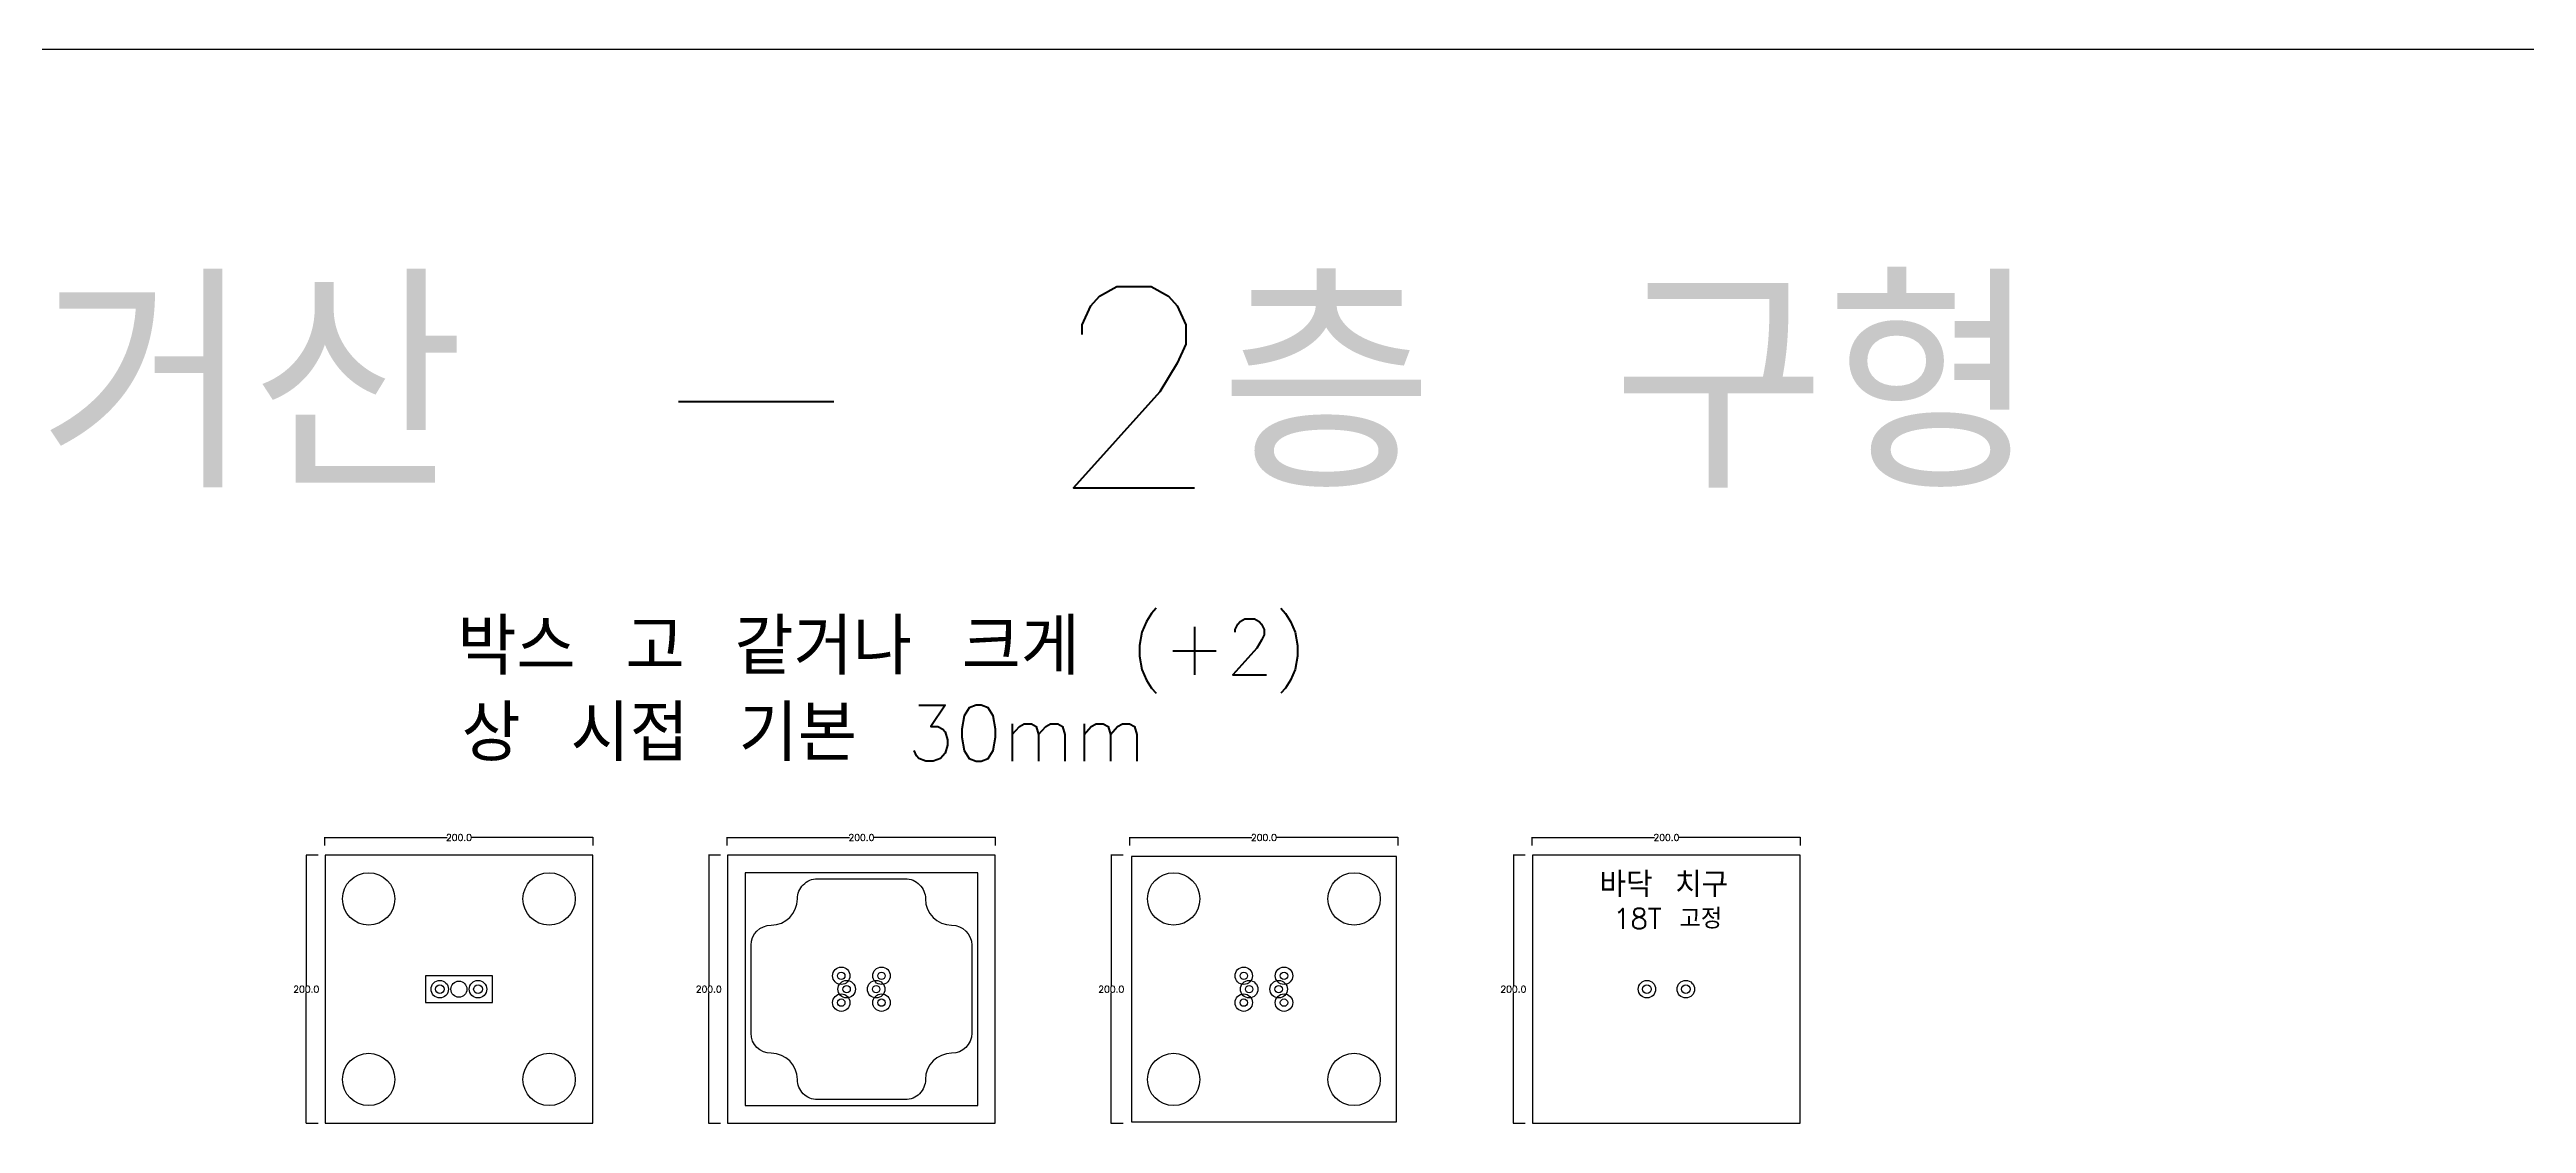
# Model space of a CAD drawing. Header units: millimetres. Extents: x -25 to 19775, y 172 to 9172.
# Drawn here: x 4220 to 6067, y 8372 to 9172 of the extents above; entities that cross this region are included whole.
import ezdxf

# ---------------------------------------------------------------- set-up
doc = ezdxf.new("R2010")
doc.units = ezdxf.units.MM
for name, color, linetype in [('TEXT', 7, 'Continuous'), ('볼트 구멍', 7, 'Continuous'), ('치구', 7, 'Continuous'), ('치수', 7, 'Continuous')]:
    doc.layers.add(name, color=color, linetype=linetype)
doc.styles.get("Standard").update_dxf_attribs({"font": 'txt.shx', "bigfont": 'whgtxt.shx'})
doc.dimstyles.get("Standard").update_dxf_attribs({"dimtxt": 7, "dimasz": 0.18, "dimexe": 0.18, "dimexo": 0.0625, "dimgap": 0.09, "dimtad": 0, "dimtih": 1, "dimtoh": 1, "dimdec": 1, "dimzin": 0, "dimdsep": 46, "dimtxsty": 'Standard', "dimcen": 0.09, "dimadec": 0, "dimazin": 0, "dimtfac": 1, "dimtdec": 1, "dimtofl": 0, "dimtmove": 0, "dimatfit": 3, "dimfxl": 0, "dimtolj": 1, "dimtzin": 0, "dimarcsym": 0})

# ---------------------------------------------------------------- blocks, each defined once
blk = doc.blocks.new('*D555')
at = {"layer": 'Defpoints', "color": 0}
for p in [(4725.5, 8578.9), (4925.5, 8584.8), (4925.5, 8578.9)]:
    blk.add_point(p, dxfattribs=at)
at = {"layer": '치수', "color": 0, "lineweight": -2}
for p, q in [((4725.5, 8579), (4725.5, 8585)), ((4925.5, 8579), (4925.5, 8585)), ((4725.6, 8584.8), (4816.6, 8584.8)), ((4925.3, 8584.8), (4834.3, 8584.8))]:
    blk.add_line(p, q, dxfattribs=at)
at = {"layer": '치수', "color": 0}
for points in [[(4725.6, 8584.8), (4725.6, 8584.8), (4725.5, 8584.8)], [(4925.3, 8584.8), (4925.3, 8584.8), (4925.5, 8584.8)]]:
    blk.add_solid(points, dxfattribs=at)
at = {"layer": '치수', "color": 0, "insert": (4825.5, 8584.8), "char_height": 5, "attachment_point": 5}
blk.add_mtext('\\A1;200.0', dxfattribs=at)
blk = doc.blocks.new('*D556')
at = {"layer": 'Defpoints', "color": 0}
for p in [(4720.6, 8571.8), (4711.7, 8371.8), (4720.6, 8371.8)]:
    blk.add_point(p, dxfattribs=at)
at = {"layer": '치수', "color": 0, "lineweight": -2}
for p, q in [((4720.5, 8571.8), (4711.5, 8571.8)), ((4711.7, 8571.6), (4711.7, 8474.4)), ((4711.7, 8372), (4711.7, 8469.2)), ((4720.5, 8371.8), (4711.5, 8371.8))]:
    blk.add_line(p, q, dxfattribs=at)
at = {"layer": '치수', "color": 0}
for points in [[(4711.6, 8571.6), (4711.7, 8571.6), (4711.7, 8571.8)], [(4711.6, 8372), (4711.7, 8372), (4711.7, 8371.8)]]:
    blk.add_solid(points, dxfattribs=at)
at = {"layer": '치수', "color": 0, "insert": (4711.7, 8471.8), "char_height": 5, "attachment_point": 5}
blk.add_mtext('\\A1;200.0', dxfattribs=at)
blk = doc.blocks.new('*D559')
at = {"layer": 'Defpoints', "color": 0}
for p in [(4420.6, 8571.8), (4411.7, 8371.8), (4420.6, 8371.8)]:
    blk.add_point(p, dxfattribs=at)
at = {"layer": '치수', "color": 0, "lineweight": -2}
for p, q in [((4420.5, 8571.8), (4411.5, 8571.8)), ((4411.7, 8571.6), (4411.7, 8474.4)), ((4411.7, 8372), (4411.7, 8469.2)), ((4420.5, 8371.8), (4411.5, 8371.8))]:
    blk.add_line(p, q, dxfattribs=at)
at = {"layer": '치수', "color": 0}
for points in [[(4411.6, 8571.6), (4411.7, 8571.6), (4411.7, 8571.8)], [(4411.6, 8372), (4411.7, 8372), (4411.7, 8371.8)]]:
    blk.add_solid(points, dxfattribs=at)
at = {"layer": '치수', "color": 0, "insert": (4411.7, 8471.8), "char_height": 5, "attachment_point": 5}
blk.add_mtext('\\A1;200.0', dxfattribs=at)
blk = doc.blocks.new('*D568')
at = {"layer": 'Defpoints', "color": 0}
for p in [(4425.5, 8578.9), (4625.5, 8584.8), (4625.5, 8578.9)]:
    blk.add_point(p, dxfattribs=at)
at = {"layer": '치수', "color": 0, "lineweight": -2}
for p, q in [((4425.5, 8579), (4425.5, 8585)), ((4625.5, 8579), (4625.5, 8585)), ((4425.6, 8584.8), (4516.6, 8584.8)), ((4625.3, 8584.8), (4534.3, 8584.8))]:
    blk.add_line(p, q, dxfattribs=at)
at = {"layer": '치수', "color": 0}
for points in [[(4425.6, 8584.8), (4425.6, 8584.8), (4425.5, 8584.8)], [(4625.3, 8584.8), (4625.3, 8584.8), (4625.5, 8584.8)]]:
    blk.add_solid(points, dxfattribs=at)
at = {"layer": '치수', "color": 0, "insert": (4525.5, 8584.8), "char_height": 5, "attachment_point": 5}
blk.add_mtext('\\A1;200.0', dxfattribs=at)
blk = doc.blocks.new('*D569')
at = {"layer": 'Defpoints', "color": 0}
for p in [(5320.3, 8571.8), (5311.4, 8371.8), (5320.3, 8371.8)]:
    blk.add_point(p, dxfattribs=at)
at = {"layer": '치수', "color": 0, "lineweight": -2}
for p, q in [((5320.3, 8571.8), (5311.2, 8571.8)), ((5311.4, 8571.6), (5311.4, 8474.4)), ((5311.4, 8372), (5311.4, 8469.2)), ((5320.3, 8371.8), (5311.2, 8371.8))]:
    blk.add_line(p, q, dxfattribs=at)
at = {"layer": '치수', "color": 0}
for points in [[(5311.4, 8571.6), (5311.4, 8571.6), (5311.4, 8571.8)], [(5311.4, 8372), (5311.4, 8372), (5311.4, 8371.8)]]:
    blk.add_solid(points, dxfattribs=at)
at = {"layer": '치수', "color": 0, "insert": (5311.4, 8471.8), "char_height": 5, "attachment_point": 5}
blk.add_mtext('\\A1;200.0', dxfattribs=at)
blk = doc.blocks.new('*D570')
at = {"layer": 'Defpoints', "color": 0}
for p in [(5020.6, 8571.8), (5011.7, 8371.8), (5020.6, 8371.8)]:
    blk.add_point(p, dxfattribs=at)
at = {"layer": '치수', "color": 0, "lineweight": -2}
for p, q in [((5020.5, 8571.8), (5011.5, 8571.8)), ((5011.7, 8571.6), (5011.7, 8474.4)), ((5011.7, 8372), (5011.7, 8469.2)), ((5020.5, 8371.8), (5011.5, 8371.8))]:
    blk.add_line(p, q, dxfattribs=at)
at = {"layer": '치수', "color": 0}
for points in [[(5011.6, 8571.6), (5011.7, 8571.6), (5011.7, 8571.8)], [(5011.6, 8372), (5011.7, 8372), (5011.7, 8371.8)]]:
    blk.add_solid(points, dxfattribs=at)
at = {"layer": '치수', "color": 0, "insert": (5011.7, 8471.8), "char_height": 5, "attachment_point": 5}
blk.add_mtext('\\A1;200.0', dxfattribs=at)
blk = doc.blocks.new('*D571')
at = {"layer": 'Defpoints', "color": 0}
for p in [(5325.5, 8578.9), (5525.5, 8584.8), (5525.5, 8578.9)]:
    blk.add_point(p, dxfattribs=at)
at = {"layer": '치수', "color": 0, "lineweight": -2}
for p, q in [((5325.5, 8579), (5325.5, 8585)), ((5525.5, 8579), (5525.5, 8585)), ((5325.6, 8584.8), (5416.6, 8584.8)), ((5525.3, 8584.8), (5434.3, 8584.8))]:
    blk.add_line(p, q, dxfattribs=at)
at = {"layer": '치수', "color": 0}
for points in [[(5325.6, 8584.8), (5325.6, 8584.8), (5325.5, 8584.8)], [(5525.3, 8584.8), (5525.3, 8584.8), (5525.5, 8584.8)]]:
    blk.add_solid(points, dxfattribs=at)
at = {"layer": '치수', "color": 0, "insert": (5425.5, 8584.8), "char_height": 5, "attachment_point": 5}
blk.add_mtext('\\A1;200.0', dxfattribs=at)
blk = doc.blocks.new('*D572')
at = {"layer": 'Defpoints', "color": 0}
for p in [(5025.5, 8578.9), (5225.5, 8584.8), (5225.5, 8578.9)]:
    blk.add_point(p, dxfattribs=at)
at = {"layer": '치수', "color": 0, "lineweight": -2}
for p, q in [((5025.5, 8579), (5025.5, 8585)), ((5225.5, 8579), (5225.5, 8585)), ((5025.6, 8584.8), (5116.6, 8584.8)), ((5225.3, 8584.8), (5134.3, 8584.8))]:
    blk.add_line(p, q, dxfattribs=at)
at = {"layer": '치수', "color": 0}
for points in [[(5025.6, 8584.8), (5025.6, 8584.8), (5025.5, 8584.8)], [(5225.3, 8584.8), (5225.3, 8584.8), (5225.5, 8584.8)]]:
    blk.add_solid(points, dxfattribs=at)
at = {"layer": '치수', "color": 0, "insert": (5125.5, 8584.8), "char_height": 5, "attachment_point": 5}
blk.add_mtext('\\A1;200.0', dxfattribs=at)

msp = doc.modelspace()

# ---------------------------------------------------------------- linework, layer by layer
at = {"layer": 'TEXT', "color": 6}
msp.add_line((19775.462, 9171.825), (-24.538, 9171.825), dxfattribs=at)
at = {"layer": 'TEXT', "color": 1, "elevation": 0}
msp.add_lwpolyline([(4500.462, 8461.825), (4550.462, 8461.825), (4550.462, 8481.825), (4500.462, 8481.825)], close=True, dxfattribs=at)
at = {"layer": '볼트 구멍', "color": 6}
for centre in [(4511.212, 8471.825), (4539.712, 8471.825), (4810.462, 8481.825), (4814.462, 8471.825), (4836.462, 8471.825), (4840.462, 8481.825), (5110.462, 8481.825), (5114.462, 8471.825), (5136.462, 8471.825), (5140.462, 8481.825), (5410.962, 8471.825), (5439.962, 8471.825), (4810.462, 8461.825), (4840.462, 8461.825), (5110.462, 8461.825), (5140.462, 8461.825)]:
    msp.add_circle(centre, 6.5, dxfattribs=at)
at = {"layer": '볼트 구멍', "color": 3}
for centre, radius in [((4511.212, 8471.825), 3.25), ((4525.462, 8471.825), 6), ((4539.712, 8471.825), 3.25), ((4810.462, 8481.825), 2.75), ((4814.462, 8471.825), 2.75), ((4836.462, 8471.825), 2.75), ((4840.462, 8481.825), 2.75), ((5110.462, 8481.825), 2.75), ((5114.462, 8471.825), 2.75), ((5136.462, 8471.825), 2.75), ((5140.462, 8481.825), 2.75), ((5410.962, 8471.825), 3.25), ((5439.962, 8471.825), 3.25), ((4810.462, 8461.825), 2.75), ((4840.462, 8461.825), 2.75), ((5110.462, 8461.825), 2.75), ((5140.462, 8461.825), 2.75)]:
    msp.add_circle(centre, radius, dxfattribs=at)
at = {"layer": '치구'}
for points in [[(4425.712, 8571.575), (4425.712, 8372.075), (4625.212, 8372.075), (4625.212, 8571.575)], [(4725.712, 8571.575), (4725.712, 8372.075), (4925.212, 8372.075), (4925.212, 8571.575)], [(5026.712, 8570.575), (5026.712, 8373.075), (5224.212, 8373.075), (5224.212, 8570.575)], [(5325.712, 8571.575), (5325.712, 8372.075), (5525.212, 8372.075), (5525.212, 8571.575)], [(4738.712, 8558.575), (4738.712, 8385.075), (4912.212, 8385.075), (4912.212, 8558.575)]]:
    msp.add_lwpolyline(points, close=True, dxfattribs=at)
msp.add_lwpolyline([(4792.712, 8554.075), (4858.212, 8554.075, -0.41421365), (4873.212, 8539.075, 0.41421347), (4892.712, 8519.575, -0.41421338), (4907.712, 8504.575), (4907.712, 8439.075, -0.41421338), (4892.712, 8424.075, 0.41421347), (4873.212, 8404.575, -0.41421365), (4858.212, 8389.575), (4792.712, 8389.575, -0.41421365), (4777.712, 8404.575, 0.41421347), (4758.212, 8424.075, -0.41421338), (4743.212, 8439.075), (4743.212, 8504.575, -0.41421338), (4758.212, 8519.575, 0.41421347), (4777.712, 8539.075, -0.41421365)], format="xyb", close=True, dxfattribs=at)
for centre in [(4458.212, 8539.075), (4592.712, 8539.075), (5058.212, 8539.075), (5192.712, 8539.075), (4458.212, 8404.575), (4592.712, 8404.575), (5058.212, 8404.575), (5192.712, 8404.575)]:
    msp.add_circle(centre, 19.5, dxfattribs=at)

# ---------------------------------------------------------------- texts
at = {"layer": 'TEXT', "color": 3}
msp.add_text('거산 - 2층 구형', height=150, dxfattribs=at).set_placement((4212.364, 8845.315))
at = {"layer": 'TEXT', "color": 1}
for s, p in [('박스 고 같거나 크게 (+2)', (4524.326, 8706.129)), ('상 시접 기본 30mm', (4527.469, 8641.725))]:
    msp.add_text(s, height=41.66667, dxfattribs=at).set_placement(p)
at = {"layer": 'TEXT', "color": 6, "linetype": 'Continuous'}
msp.add_text('바닥 치구', height=18.75, dxfattribs=at).set_placement((5375.543, 8540.417))
at = {"layer": 'TEXT', "color": 6}
msp.add_text('18T 고정', height=15, dxfattribs=at).set_placement((5385.89, 8516.912))

# ---------------------------------------------------------------- dimensions: what is measured, and where the dimension line sits
at = {"layer": '치수', "color": 4}
for base, p1, p2, picture, middle in [((4625.462, 8584.815), (4425.462, 8578.932), (4625.462, 8578.932), '*D568', (4525.462, 8584.815)), ((4925.462, 8584.815), (4725.462, 8578.932), (4925.462, 8578.932), '*D555', (4825.462, 8584.815)), ((5225.462, 8584.815), (5025.462, 8578.932), (5225.462, 8578.932), '*D572', (5125.462, 8584.815)), ((5525.462, 8584.815), (5325.462, 8578.932), (5525.462, 8578.932), '*D571', (5425.462, 8584.815))]:
    dim = msp.add_linear_dim(base=base, p1=p1, p2=p2, dimstyle='Standard', override={"dimtxt": 5}, dxfattribs=at)
    dim.commit()
    dim.dimension.update_dxf_attribs({"geometry": picture, "text_midpoint": middle})
for base, p1, p2, picture, middle in [((4411.666, 8371.825), (4420.57, 8571.825), (4420.57, 8371.825), '*D559', (4411.666, 8471.825)), ((4711.666, 8371.825), (4720.57, 8571.825), (4720.57, 8371.825), '*D556', (4711.666, 8471.825)), ((5011.666, 8371.825), (5020.57, 8571.825), (5020.57, 8371.825), '*D570', (5011.666, 8471.825)), ((5311.416, 8371.825), (5320.32, 8571.825), (5320.32, 8371.825), '*D569', (5311.416, 8471.825))]:
    dim = msp.add_linear_dim(base=base, p1=p1, p2=p2, angle=90, dimstyle='Standard', override={"dimtxt": 5}, dxfattribs=at)
    dim.commit()
    dim.dimension.update_dxf_attribs({"geometry": picture, "text_midpoint": middle})

doc.saveas('drawing.dxf')
